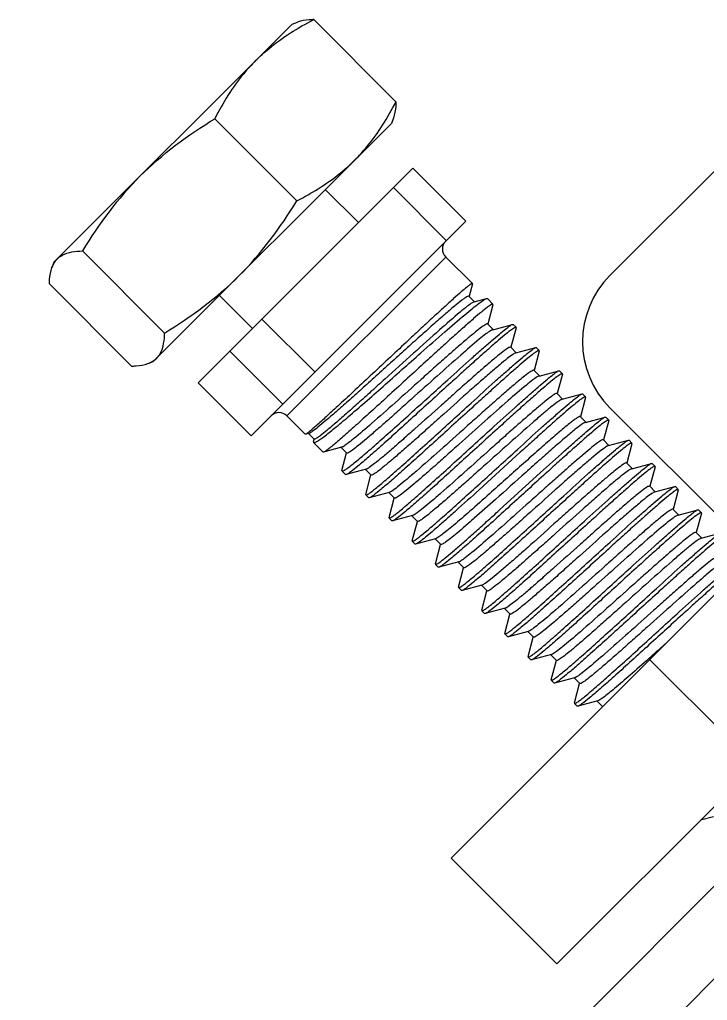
# Model space of a CAD drawing. Extents: x 1031190 to 1725648, y 733081 to 1571294.
# Drawn here: x 1165574.1 to 1165874.5, y 1238538.9 to 1238967.3 of the extents above; entities that cross this region are included whole.
import ezdxf

# ---------------------------------------------------------------- set-up
doc = ezdxf.new("R2010")
doc.units = 0
doc.header["$LTSCALE"] = 1000
doc.header["$MEASUREMENT"] = 0

msp = doc.modelspace()

# ---------------------------------------------------------------- linework, layer by layer
for p, q in [((1165702.6, 1238967.3), (1165738.46, 1238931.44)), ((1165589.08, 1238861.28), (1165693.16, 1238965.36)), ((1165693.16, 1238965.36), (1165695.53, 1238966.22)), ((1166090.91, 1238929.43), (1165762.55, 1238601.07)), ((1165907.55, 1238931.11), (1165831.95, 1238855.51)), ((1165659.3, 1238923.99), (1165695.16, 1238888.13)), ((1165737.39, 1238924.36), (1165736.53, 1238921.99)), ((1165632.44, 1238817.91), (1165736.53, 1238921.99)), ((1165745.8, 1238902.36), (1165652.08, 1238808.63)), ((1165745.8, 1238902.36), (1165768.93, 1238879.23)), ((1165737.35, 1238893.91), (1165760.48, 1238870.78)), ((1165707.61, 1238893.08), (1165722.07, 1238878.62)), ((1165675.21, 1238785.5), (1165768.93, 1238879.23)), ((1165601.56, 1238866.26), (1165637.42, 1238830.4)), ((1165760.23, 1238863.59), (1165690.85, 1238794.2)), ((1165771.85, 1238851.98), (1165760.23, 1238863.59)), ((1165589.08, 1238861.28), (1165588.21, 1238858.91)), ((1165587.14, 1238851.83), (1165623, 1238815.97)), ((1165771.86, 1238851.83), (1165770.42, 1238846.49)), ((1165771.86, 1238851.83), (1165771.85, 1238851.98)), ((1165661.36, 1238846.82), (1165675.81, 1238832.36)), ((1165770.33, 1238846.51), (1165772.79, 1238844.05)), ((1165772.59, 1238844), (1165778.04, 1238845.45)), ((1165778.04, 1238845.45), (1165778.4, 1238845.42)), ((1165780.82, 1238843), (1165778.4, 1238845.42)), ((1165780.84, 1238842.76), (1165778.57, 1238834.34)), ((1165780.84, 1238842.76), (1165780.82, 1238843)), ((1165808.81, 1238554.81), (1166097.97, 1238843.97)), ((1165679.96, 1238836.51), (1165703.09, 1238813.38)), ((1165778.48, 1238834.36), (1165780.94, 1238831.91)), ((1165780.73, 1238831.85), (1165789.43, 1238834.17)), ((1165789.43, 1238834.17), (1165789.67, 1238834.15)), ((1165790.94, 1238832.89), (1165789.67, 1238834.15)), ((1165790.95, 1238832.64), (1165788.69, 1238824.21)), ((1165790.95, 1238832.64), (1165790.94, 1238832.89)), ((1165665.96, 1238822.51), (1165689.09, 1238799.38)), ((1165788.6, 1238824.24), (1165791.05, 1238821.78)), ((1165790.84, 1238821.73), (1165799.55, 1238824.05)), ((1165801.07, 1238822.52), (1165798.81, 1238814.09)), ((1165799.55, 1238824.05), (1165799.79, 1238824.03)), ((1165801.06, 1238822.77), (1165799.79, 1238824.03)), ((1165801.07, 1238822.52), (1165801.06, 1238822.77)), ((1165630.08, 1238817.05), (1165632.44, 1238817.91)), ((1165798.72, 1238814.12), (1165801.17, 1238811.66)), ((1165800.96, 1238811.61), (1165809.67, 1238813.93)), ((1165811.19, 1238812.41), (1165808.93, 1238803.97)), ((1165809.67, 1238813.93), (1165809.91, 1238813.91)), ((1165811.18, 1238812.65), (1165809.91, 1238813.91)), ((1165811.19, 1238812.41), (1165811.18, 1238812.65)), ((1165652.08, 1238808.63), (1165675.21, 1238785.5)), ((1165808.84, 1238804), (1165811.29, 1238801.55)), ((1165811.08, 1238801.49), (1165819.79, 1238803.81)), ((1165819.79, 1238803.81), (1165820.03, 1238803.79)), ((1165821.29, 1238802.53), (1165820.03, 1238803.79)), ((1165821.31, 1238802.29), (1165819.05, 1238793.86)), ((1165821.31, 1238802.29), (1165821.29, 1238802.53)), ((1165831.95, 1238797.69), (1165889.78, 1238739.86)), ((1165698.88, 1238786.17), (1165690.85, 1238794.2)), ((1165818.96, 1238793.88), (1165821.41, 1238791.43)), ((1165821.2, 1238791.37), (1165829.91, 1238793.69)), ((1165831.43, 1238792.17), (1165829.17, 1238783.74)), ((1165829.91, 1238793.69), (1165830.15, 1238793.67)), ((1165831.41, 1238792.41), (1165830.15, 1238793.67)), ((1165831.43, 1238792.17), (1165831.41, 1238792.41)), ((1165700.51, 1238786.57), (1165698.98, 1238786.16)), ((1165702.79, 1238784.06), (1165700.32, 1238786.52)), ((1165698.98, 1238786.16), (1165698.88, 1238786.17)), ((1165702.43, 1238783.04), (1165702.71, 1238784.08)), ((1165702.43, 1238783.04), (1165702.46, 1238782.58)), ((1165706.67, 1238778.37), (1165702.46, 1238782.58)), ((1165829.08, 1238783.76), (1165831.53, 1238781.31)), ((1165831.32, 1238781.25), (1165840.03, 1238783.57)), ((1165840.03, 1238783.57), (1165840.27, 1238783.55)), ((1165841.53, 1238782.29), (1165840.27, 1238783.55)), ((1165841.55, 1238782.05), (1165841.53, 1238782.29)), ((1165706.87, 1238778.36), (1165706.67, 1238778.37)), ((1165714.76, 1238780.48), (1165706.87, 1238778.36)), ((1165717, 1238777.97), (1165714.55, 1238780.43)), ((1165714.9, 1238770.42), (1165716.91, 1238778)), ((1165792.79, 1238778.3), (1165774.85, 1238761.97)), ((1165831.32, 1238781.25), (1165831.19, 1238781.21)), ((1165841.55, 1238782.05), (1165839.29, 1238773.62)), ((1165839.2, 1238773.64), (1165841.65, 1238771.19)), ((1165714.9, 1238770.42), (1165714.92, 1238770.12)), ((1165716.49, 1238768.56), (1165714.92, 1238770.12)), ((1165725.43, 1238770.87), (1165716.73, 1238768.54)), ((1165727.67, 1238768.36), (1165725.22, 1238770.82)), ((1165783.71, 1238753.12), (1165801.65, 1238769.44)), ((1165841.44, 1238771.13), (1165850.15, 1238773.45)), ((1165851.67, 1238771.93), (1165849.41, 1238763.5)), ((1165850.15, 1238773.45), (1165850.39, 1238773.43)), ((1165851.65, 1238772.17), (1165850.39, 1238773.43)), ((1165851.67, 1238771.93), (1165851.65, 1238772.17)), ((1165725.33, 1238759.94), (1165727.58, 1238768.39)), ((1165735.54, 1238760.75), (1165726.85, 1238758.42)), ((1165737.79, 1238758.25), (1165735.33, 1238760.7)), ((1165735.74, 1238760.82), (1165735.54, 1238760.75)), ((1165849.31, 1238763.52), (1165851.77, 1238761.07)), ((1165851.56, 1238761.01), (1165860.27, 1238763.33)), ((1165861.79, 1238761.81), (1165859.53, 1238753.38)), ((1165860.27, 1238763.33), (1165860.51, 1238763.31)), ((1165861.77, 1238762.05), (1165860.51, 1238763.31)), ((1165861.79, 1238761.81), (1165861.77, 1238762.05)), ((1165725.33, 1238759.94), (1165725.35, 1238759.7)), ((1165726.61, 1238758.44), (1165725.35, 1238759.7)), ((1165726.85, 1238758.42), (1165726.61, 1238758.44)), ((1165735.45, 1238749.82), (1165737.7, 1238758.27)), ((1165859.43, 1238753.4), (1165861.89, 1238750.95)), ((1165861.68, 1238750.89), (1165870.39, 1238753.21)), ((1165870.39, 1238753.21), (1165870.63, 1238753.19)), ((1165871.89, 1238751.93), (1165870.63, 1238753.19)), ((1165735.45, 1238749.82), (1165735.47, 1238749.58)), ((1165736.73, 1238748.32), (1165735.47, 1238749.58)), ((1165736.97, 1238748.3), (1165736.73, 1238748.32)), ((1165745.66, 1238750.64), (1165736.97, 1238748.3)), ((1165747.91, 1238748.13), (1165745.45, 1238750.58)), ((1165745.57, 1238739.7), (1165747.82, 1238748.15)), ((1165871.91, 1238751.69), (1165869.64, 1238743.26)), ((1165871.91, 1238751.69), (1165871.89, 1238751.93)), ((1163451.27, 1236162.58), (1166028.54, 1238739.85)), ((1165745.57, 1238739.7), (1165745.58, 1238739.46)), ((1165746.85, 1238738.2), (1165745.58, 1238739.46)), ((1165755.78, 1238740.52), (1165747.09, 1238738.18)), ((1165758.03, 1238738.01), (1165755.57, 1238740.46)), ((1165869.55, 1238743.28), (1165872.01, 1238740.83)), ((1165871.8, 1238740.77), (1165880.51, 1238743.09)), ((1165747.09, 1238738.18), (1165746.85, 1238738.2)), ((1165755.69, 1238729.58), (1165757.93, 1238738.03)), ((1165755.69, 1238729.58), (1165755.7, 1238729.34)), ((1165756.97, 1238728.08), (1165755.7, 1238729.34)), ((1165757.21, 1238728.06), (1165756.97, 1238728.08)), ((1165765.9, 1238730.4), (1165757.21, 1238728.06)), ((1165768.14, 1238727.89), (1165765.69, 1238730.34)), ((1165765.81, 1238719.46), (1165768.05, 1238727.91)), ((1163471.51, 1236142.34), (1166048.78, 1238719.61)), ((1165765.81, 1238719.46), (1165765.82, 1238719.22)), ((1165767.08, 1238717.96), (1165765.82, 1238719.22)), ((1165767.33, 1238717.94), (1165767.08, 1238717.96)), ((1165776.02, 1238720.28), (1165767.33, 1238717.94)), ((1165778.26, 1238717.77), (1165775.81, 1238720.22)), ((1165775.92, 1238709.34), (1165778.17, 1238717.79)), ((1165775.92, 1238709.34), (1165775.94, 1238709.1)), ((1165786.14, 1238710.16), (1165777.45, 1238707.83)), ((1165788.38, 1238707.65), (1165785.93, 1238710.1)), ((1165777.2, 1238707.84), (1165775.94, 1238709.1)), ((1165777.45, 1238707.83), (1165777.2, 1238707.84)), ((1165786.04, 1238699.23), (1165788.29, 1238707.67)), ((1165786.04, 1238699.23), (1165786.06, 1238698.99)), ((1165787.32, 1238697.72), (1165786.06, 1238698.98)), ((1165787.57, 1238697.71), (1165787.32, 1238697.72)), ((1165796.26, 1238700.04), (1165787.57, 1238697.71)), ((1165798.5, 1238697.53), (1165796.05, 1238699.98)), ((1165796.16, 1238689.11), (1165798.41, 1238697.55)), ((1165796.5, 1238700.13), (1165796.26, 1238700.04)), ((1165796.16, 1238689.11), (1165796.18, 1238688.87)), ((1165797.44, 1238687.6), (1165796.18, 1238688.87)), ((1165806.38, 1238689.92), (1165797.68, 1238687.59)), ((1165808.62, 1238687.41), (1165806.17, 1238689.86)), ((1165797.68, 1238687.59), (1165797.44, 1238687.6)), ((1165806.28, 1238678.99), (1165808.53, 1238687.44)), ((1165895.54, 1238641.55), (1165849.28, 1238687.8)), ((1165816.5, 1238679.8), (1165807.8, 1238677.47)), ((1165818.74, 1238677.29), (1165816.29, 1238679.74)), ((1165806.28, 1238678.99), (1165806.3, 1238678.75)), ((1165807.56, 1238677.48), (1165806.3, 1238678.75)), ((1165807.8, 1238677.47), (1165807.56, 1238677.48)), ((1165816.4, 1238668.87), (1165818.65, 1238677.32)), ((1165816.4, 1238668.87), (1165816.42, 1238668.63)), ((1165817.68, 1238667.37), (1165816.42, 1238668.63)), ((1165817.92, 1238667.35), (1165817.68, 1238667.37)), ((1165826.62, 1238669.68), (1165817.92, 1238667.35)), ((1165828.76, 1238667.28), (1165826.41, 1238669.63)), ((1165877.21, 1238619.09), (1165871.57, 1238617.57)), ((1165808.81, 1238554.81), (1165762.55, 1238601.07))]:
    msp.add_line(p, q)
for centre, radius, start, end in [((1165763.7, 1238867.06), 4.91, 135, 225), ((1165860.86, 1238826.6), 40.89, 135, 225), ((1165687.38, 1238790.73), 4.91, 45, 135), ((1162914.07, 1241979.9), 4410.06, 311.71931, 311.84456)]:
    msp.add_arc(centre, radius, start, end)
for points, knots in [([(1165677.2, 1238949.4), (1165679.02, 1238951.22), (1165686.71, 1238958.22), (1165695.65, 1238963.74), (1165702.6, 1238967.3)], [0, 0, 0, 0, 0.248254, 1, 1, 1, 1]), ([(1165702.6, 1238967.3), (1165701.95, 1238967.29), (1165699.54, 1238967.19), (1165697.12, 1238966.8), (1165695.46, 1238966.2)], [0, 0, 0, 0, 0.270862, 1, 1, 1, 1]), ([(1165677.2, 1238949.4), (1165675.37, 1238947.57), (1165668.37, 1238939.88), (1165662.85, 1238930.94), (1165659.3, 1238923.99)], [0, 0, 0, 0, 0.248254, 1, 1, 1, 1]), ([(1165720.56, 1238906.03), (1165722.39, 1238907.85), (1165729.39, 1238915.55), (1165734.91, 1238924.48), (1165738.46, 1238931.44)], [0, 0, 0, 0, 0.248254, 1, 1, 1, 1]), ([(1165738.46, 1238931.44), (1165738.45, 1238930.78), (1165738.36, 1238928.38), (1165737.97, 1238925.95), (1165737.37, 1238924.3)], [0, 0, 0, 0, 0.270862, 1, 1, 1, 1]), ([(1165695.16, 1238888.13), (1165697.49, 1238889.32), (1165706.61, 1238894.29), (1165715.08, 1238900.54), (1165720.56, 1238906.03)], [0, 0, 0, 0, 0.25305, 1, 1, 1, 1]), ([(1165590.6, 1238862.8), (1165591.21, 1238863.41), (1165594.39, 1238865.76), (1165598.53, 1238866.21), (1165601.56, 1238866.26)], [0, 0, 0, 0, 0.22235, 1, 1, 1, 1]), ([(1165588.24, 1238858.97), (1165588.37, 1238859.34), (1165588.94, 1238860.73), (1165589.81, 1238862.01), (1165590.6, 1238862.8)], [0, 0, 0, 0, 0.261173, 1, 1, 1, 1]), ([(1165587.14, 1238851.83), (1165587.15, 1238852.48), (1165587.25, 1238854.89), (1165587.64, 1238857.32), (1165588.24, 1238858.97)], [0, 0, 0, 0, 0.270862, 1, 1, 1, 1]), ([(1165771.85, 1238851.98), (1165771.79, 1238852.03), (1165771.49, 1238851.92), (1165771.09, 1238851.66), (1165770.37, 1238851.15), (1165768.99, 1238850.06), (1165766.71, 1238848.12), (1165763.39, 1238845.19), (1165759.32, 1238841.51), (1165754.61, 1238837.19), (1165749.39, 1238832.35), (1165745.76, 1238828.97), (1165743.88, 1238827.21)], [0, 0, 0, 0, 0.005961, 0.020019, 0.042763, 0.074169, 0.16218, 0.281779, 0.42973, 0.601989, 0.793845, 1, 1, 1, 1]), ([(1165770.33, 1238846.51), (1165770.26, 1238846.59), (1165769.85, 1238846.49), (1165769.3, 1238846.16), (1165768.35, 1238845.55), (1165766.56, 1238844.2), (1165763.64, 1238841.82), (1165759.45, 1238838.23), (1165754.41, 1238833.8), (1165748.71, 1238828.71), (1165742.56, 1238823.17), (1165736.16, 1238817.38), (1165729.76, 1238811.58), (1165723.56, 1238805.98), (1165717.78, 1238800.8), (1165712.61, 1238796.22), (1165708.22, 1238792.43), (1165704.76, 1238789.5), (1165702.31, 1238787.67), (1165701.02, 1238786.71), (1165700.51, 1238786.57)], [0, 0, 0, 0, 0.003403, 0.010859, 0.022763, 0.03908, 0.084361, 0.145013, 0.218706, 0.302631, 0.393625, 0.488307, 0.583205, 0.674888, 0.760095, 0.835845, 0.89954, 0.949057, 0.982826, 1, 1, 1, 1]), ([(1165771.78, 1238843.6), (1165771.04, 1238843.15), (1165769.26, 1238841.8), (1165764.48, 1238837.91), (1165756.66, 1238831.04), (1165745.75, 1238821.25), (1165735.79, 1238812.22), (1165727.7, 1238804.91), (1165722.01, 1238799.79), (1165716.83, 1238795.19), (1165712.32, 1238791.24), (1165708.62, 1238788.09), (1165706.06, 1238786.02), (1165704.5, 1238784.87), (1165703.68, 1238784.34), (1165703.2, 1238784.07), (1165702.85, 1238783.99), (1165702.79, 1238784.06)], [0, 0, 0, 0, 0.028596, 0.073027, 0.202674, 0.370878, 0.554611, 0.644603, 0.729354, 0.806116, 0.872445, 0.926278, 0.966, 0.980209, 0.990539, 0.997006, 1, 1, 1, 1]), ([(1165749.36, 1238821.74), (1165752.82, 1238824.8), (1165759.17, 1238830.4), (1165766.71, 1238836.91), (1165771.73, 1238841.05), (1165774.48, 1238843.22), (1165776.48, 1238844.63), (1165777.59, 1238845.33), (1165778.04, 1238845.45)], [0, 0, 0, 0, 0.372718, 0.681061, 0.801832, 0.896452, 0.962849, 1, 1, 1, 1]), ([(1165780.82, 1238843), (1165780.76, 1238843.06), (1165780.44, 1238843), (1165780, 1238842.75), (1165779.25, 1238842.28), (1165777.83, 1238841.22), (1165775.5, 1238839.34), (1165772.12, 1238836.46), (1165767.99, 1238832.83), (1165763.23, 1238828.57), (1165757.95, 1238823.79), (1165754.28, 1238820.45), (1165752.38, 1238818.71)], [0, 0, 0, 0, 0.00672, 0.021093, 0.043999, 0.075491, 0.163523, 0.283007, 0.430749, 0.60272, 0.794233, 1, 1, 1, 1]), ([(1165772.59, 1238844), (1165772.54, 1238843.99), (1165772.26, 1238843.88), (1165771.99, 1238843.73), (1165771.78, 1238843.6)], [0, 0, 0, 0, 0.181453, 1, 1, 1, 1]), ([(1165778.48, 1238834.36), (1165778.42, 1238834.43), (1165778.08, 1238834.38), (1165777.25, 1238833.93), (1165775.52, 1238832.73), (1165772.87, 1238830.62), (1165769.35, 1238827.67), (1165765.1, 1238824.01), (1165760.26, 1238819.75), (1165754.97, 1238815.05), (1165747.54, 1238808.4), (1165738.5, 1238800.28), (1165728.71, 1238791.6), (1165721.76, 1238785.58), (1165717.56, 1238782.25), (1165716.01, 1238781.12), (1165715.37, 1238780.76)], [0, 0, 0, 0, 0.003326, 0.010207, 0.036006, 0.077506, 0.133409, 0.201849, 0.280515, 0.366741, 0.457609, 0.640942, 0.80605, 0.931108, 0.973278, 1, 1, 1, 1]), ([(1165761.1, 1238809.99), (1165764.58, 1238813.13), (1165769.59, 1238817.65), (1165775.98, 1238823.33), (1165780.02, 1238826.86), (1165783.41, 1238829.74), (1165786.09, 1238831.95), (1165787.99, 1238833.35), (1165789.02, 1238834.06), (1165789.43, 1238834.17)], [0, 0, 0, 0, 0.377224, 0.54287, 0.687753, 0.808376, 0.901881, 0.966123, 1, 1, 1, 1]), ([(1165633.97, 1238819.43), (1165634.58, 1238820.04), (1165636.93, 1238823.23), (1165637.38, 1238827.37), (1165637.42, 1238830.4)], [0, 0, 0, 0, 0.22235, 1, 1, 1, 1]), ([(1165779.82, 1238831.4), (1165779.12, 1238830.97), (1165777.46, 1238829.74), (1165773.08, 1238826.22), (1165765.99, 1238820.06), (1165756.14, 1238811.32), (1165747.15, 1238803.25), (1165739.83, 1238796.7), (1165734.67, 1238792.11), (1165729.95, 1238787.96), (1165725.83, 1238784.41), (1165722.41, 1238781.56), (1165719.86, 1238779.53), (1165718.2, 1238778.38), (1165717.39, 1238777.96), (1165717.07, 1238777.91), (1165717, 1238777.97)], [0, 0, 0, 0, 0.02987, 0.074864, 0.204049, 0.370755, 0.553129, 0.642736, 0.727349, 0.804209, 0.870824, 0.925059, 0.965214, 0.990129, 0.996773, 1, 1, 1, 1]), ([(1165790.94, 1238832.89), (1165790.88, 1238832.95), (1165790.56, 1238832.88), (1165789.78, 1238832.45), (1165788.13, 1238831.28), (1165785.61, 1238829.24), (1165782.21, 1238826.36), (1165778.08, 1238822.74), (1165773.3, 1238818.49), (1165768.02, 1238813.73), (1165764.34, 1238810.39), (1165762.43, 1238808.66)], [0, 0, 0, 0, 0.006764, 0.021168, 0.075586, 0.163643, 0.283139, 0.43087, 0.602811, 0.794278, 1, 1, 1, 1]), ([(1165780.73, 1238831.85), (1165780.67, 1238831.84), (1165780.35, 1238831.72), (1165780.06, 1238831.55), (1165779.82, 1238831.4)], [0, 0, 0, 0, 0.180154, 1, 1, 1, 1]), ([(1165743.88, 1238827.21), (1165738.65, 1238822.33), (1165730.94, 1238815.1), (1165720.94, 1238805.75), (1165714.23, 1238799.51), (1165708.5, 1238794.24), (1165704.46, 1238790.6), (1165701.91, 1238788.38), (1165700.58, 1238787.26), (1165699.66, 1238786.57), (1165699.17, 1238786.21), (1165698.98, 1238786.16)], [0, 0, 0, 0, 0.352343, 0.521286, 0.674411, 0.804337, 0.904804, 0.942423, 0.971006, 0.990237, 1, 1, 1, 1]), ([(1165702.46, 1238782.58), (1165702.58, 1238782.47), (1165703.17, 1238782.58), (1165704, 1238783.05), (1165705.38, 1238783.92), (1165707.98, 1238785.84), (1165712.18, 1238789.21), (1165718.14, 1238794.24), (1165725.18, 1238800.35), (1165732.96, 1238807.2), (1165741.09, 1238814.41), (1165746.6, 1238819.3), (1165749.36, 1238821.74)], [0, 0, 0, 0, 0.007718, 0.024092, 0.050069, 0.085552, 0.183385, 0.312896, 0.467567, 0.639554, 0.820094, 1, 1, 1, 1]), ([(1165788.6, 1238824.24), (1165788.53, 1238824.3), (1165788.18, 1238824.24), (1165787.31, 1238823.77), (1165785.49, 1238822.5), (1165782.72, 1238820.28), (1165779.02, 1238817.17), (1165774.59, 1238813.33), (1165769.54, 1238808.88), (1165764.05, 1238804), (1165756.43, 1238797.17), (1165748.87, 1238790.4), (1165741.63, 1238783.98), (1165736.86, 1238779.8), (1165732.77, 1238776.32), (1165729.52, 1238773.61), (1165727.18, 1238771.9), (1165725.93, 1238771.01), (1165725.43, 1238770.87)], [0, 0, 0, 0, 0.003454, 0.01069, 0.03788, 0.081592, 0.14037, 0.212137, 0.294327, 0.383985, 0.477885, 0.664852, 0.751185, 0.82854, 0.894141, 0.945652, 0.981282, 1, 1, 1, 1]), ([(1165790.84, 1238821.73), (1165790.35, 1238821.6), (1165789.09, 1238820.71), (1165786.76, 1238818.99), (1165783.5, 1238816.29), (1165779.42, 1238812.81), (1165774.65, 1238808.63), (1165767.4, 1238802.21), (1165759.85, 1238795.44), (1165752.22, 1238788.61), (1165746.74, 1238783.73), (1165741.69, 1238779.28), (1165737.25, 1238775.43), (1165733.55, 1238772.33), (1165730.78, 1238770.11), (1165728.96, 1238768.83), (1165728.09, 1238768.36), (1165727.74, 1238768.3), (1165727.67, 1238768.36)], [0, 0, 0, 0, 0.01868, 0.054279, 0.105765, 0.171349, 0.248696, 0.335028, 0.522011, 0.615926, 0.705601, 0.787808, 0.859593, 0.918386, 0.962109, 0.989307, 0.996546, 1, 1, 1, 1]), ([(1165771.29, 1238799.8), (1165774.76, 1238802.96), (1165779.76, 1238807.49), (1165786.14, 1238813.18), (1165790.17, 1238816.72), (1165793.56, 1238819.61), (1165796.23, 1238821.83), (1165798.13, 1238823.22), (1165799.15, 1238823.94), (1165799.55, 1238824.05)], [0, 0, 0, 0, 0.377469, 0.543191, 0.688109, 0.808726, 0.902172, 0.966298, 1, 1, 1, 1]), ([(1165801.06, 1238822.77), (1165801, 1238822.83), (1165800.68, 1238822.76), (1165800.23, 1238822.52), (1165799.48, 1238822.04), (1165798.06, 1238820.99), (1165795.72, 1238819.11), (1165792.33, 1238816.24), (1165788.2, 1238812.62), (1165783.42, 1238808.37), (1165778.13, 1238803.61), (1165774.45, 1238800.27), (1165772.55, 1238798.54)], [0, 0, 0, 0, 0.006769, 0.021177, 0.044114, 0.075625, 0.163681, 0.283172, 0.430898, 0.602836, 0.794292, 1, 1, 1, 1]), ([(1165623, 1238815.97), (1165623.65, 1238815.98), (1165626.06, 1238816.08), (1165628.48, 1238816.47), (1165630.14, 1238817.07)], [0, 0, 0, 0, 0.270862, 1, 1, 1, 1]), ([(1165630.14, 1238817.07), (1165630.51, 1238817.2), (1165631.9, 1238817.78), (1165633.18, 1238818.64), (1165633.97, 1238819.43)], [0, 0, 0, 0, 0.261173, 1, 1, 1, 1]), ([(1165752.38, 1238818.71), (1165747.16, 1238813.95), (1165739.45, 1238806.87), (1165729.45, 1238797.73), (1165722.69, 1238791.6), (1165716.89, 1238786.42), (1165712.76, 1238782.82), (1165710.11, 1238780.62), (1165708.69, 1238779.5), (1165707.66, 1238778.78), (1165707.09, 1238778.42), (1165706.87, 1238778.36)], [0, 0, 0, 0, 0.348378, 0.515751, 0.667951, 0.797828, 0.899283, 0.937823, 0.967619, 0.988371, 1, 1, 1, 1]), ([(1165798.72, 1238814.12), (1165798.65, 1238814.18), (1165798.31, 1238814.13), (1165797.45, 1238813.67), (1165795.68, 1238812.43), (1165792.97, 1238810.27), (1165789.36, 1238807.24), (1165785.02, 1238803.48), (1165780.07, 1238799.12), (1165774.68, 1238794.33), (1165767.16, 1238787.6), (1165758.07, 1238779.46), (1165749.47, 1238771.83), (1165743.51, 1238766.72), (1165740.15, 1238763.92), (1165737.67, 1238762.02), (1165736.3, 1238761.06), (1165735.74, 1238760.82)], [0, 0, 0, 0, 0.0034, 0.010481, 0.037064, 0.079814, 0.137351, 0.207694, 0.288393, 0.376621, 0.469285, 0.654869, 0.819322, 0.88628, 0.93982, 0.978116, 1, 1, 1, 1]), ([(1165781.41, 1238789.68), (1165784.88, 1238792.84), (1165789.88, 1238797.37), (1165796.26, 1238803.06), (1165800.29, 1238806.6), (1165803.68, 1238809.49), (1165806.35, 1238811.71), (1165808.24, 1238813.1), (1165809.27, 1238813.82), (1165809.67, 1238813.93)], [0, 0, 0, 0, 0.377471, 0.543199, 0.68812, 0.808735, 0.902176, 0.966298, 1, 1, 1, 1]), ([(1165811.18, 1238812.65), (1165811.12, 1238812.71), (1165810.8, 1238812.65), (1165810.02, 1238812.22), (1165808.37, 1238811.04), (1165805.85, 1238809), (1165802.45, 1238806.12), (1165798.32, 1238802.51), (1165793.54, 1238798.25), (1165788.25, 1238793.49), (1165784.57, 1238790.15), (1165782.67, 1238788.42)], [0, 0, 0, 0, 0.006751, 0.021138, 0.075529, 0.163569, 0.283057, 0.430793, 0.602755, 0.79425, 1, 1, 1, 1]), ([(1165714.92, 1238770.12), (1165715.02, 1238770.02), (1165715.59, 1238770.22), (1165716.36, 1238770.68), (1165717.7, 1238771.62), (1165719.38, 1238772.93), (1165721.49, 1238774.65), (1165725.04, 1238777.63), (1165730.23, 1238782.16), (1165737.18, 1238788.35), (1165744.87, 1238795.28), (1165752.93, 1238802.58), (1165758.38, 1238807.52), (1165761.1, 1238809.99)], [0, 0, 0, 0, 0.006963, 0.023033, 0.048864, 0.084278, 0.128882, 0.182131, 0.311785, 0.466682, 0.638948, 0.819791, 1, 1, 1, 1]), ([(1165762.43, 1238808.66), (1165757.23, 1238803.93), (1165749.53, 1238796.9), (1165739.54, 1238787.83), (1165732.78, 1238781.75), (1165726.95, 1238776.59), (1165722.32, 1238772.62), (1165719.29, 1238770.14), (1165717.58, 1238768.96), (1165716.97, 1238768.61), (1165716.73, 1238768.54)], [0, 0, 0, 0, 0.34673, 0.51345, 0.665272, 0.795129, 0.896992, 0.966206, 0.987594, 1, 1, 1, 1]), ([(1165800.19, 1238811.24), (1165799.52, 1238810.84), (1165797.92, 1238809.66), (1165793.65, 1238806.25), (1165786.68, 1238800.21), (1165776.94, 1238791.58), (1165768.02, 1238783.57), (1165760.72, 1238777.05), (1165755.55, 1238772.45), (1165750.82, 1238768.3), (1165746.68, 1238764.73), (1165743.25, 1238761.86), (1165740.67, 1238759.82), (1165738.99, 1238758.66), (1165738.18, 1238758.23), (1165737.85, 1238758.18), (1165737.79, 1238758.25)], [0, 0, 0, 0, 0.028607, 0.072452, 0.199893, 0.36582, 0.548462, 0.638549, 0.723814, 0.801433, 0.868843, 0.923828, 0.964605, 0.989945, 0.99671, 1, 1, 1, 1]), ([(1165800.96, 1238811.61), (1165800.91, 1238811.6), (1165800.64, 1238811.5), (1165800.39, 1238811.36), (1165800.19, 1238811.24)], [0, 0, 0, 0, 0.185393, 1, 1, 1, 1]), ([(1165808.84, 1238804), (1165808.77, 1238804.06), (1165808.43, 1238804.01), (1165807.6, 1238803.57), (1165805.86, 1238802.35), (1165803.2, 1238800.24), (1165799.66, 1238797.27), (1165795.39, 1238793.59), (1165790.52, 1238789.3), (1165785.22, 1238784.59), (1165777.78, 1238777.93), (1165768.75, 1238769.84), (1165760.17, 1238762.22), (1165754.17, 1238757.05), (1165750.71, 1238754.16), (1165748.12, 1238752.14), (1165746.65, 1238751.1), (1165746.05, 1238750.79)], [0, 0, 0, 0, 0.003357, 0.010314, 0.036413, 0.078396, 0.134939, 0.204143, 0.283646, 0.370725, 0.462392, 0.646848, 0.81189, 0.879926, 0.93509, 0.975533, 1, 1, 1, 1]), ([(1165791.53, 1238779.56), (1165795, 1238782.72), (1165800, 1238787.25), (1165806.38, 1238792.94), (1165810.41, 1238796.48), (1165813.8, 1238799.38), (1165816.47, 1238801.59), (1165818.36, 1238802.98), (1165819.39, 1238803.7), (1165819.79, 1238803.81)], [0, 0, 0, 0, 0.377474, 0.5432, 0.688119, 0.808732, 0.902174, 0.966298, 1, 1, 1, 1]), ([(1165725.35, 1238759.7), (1165725.44, 1238759.6), (1165726, 1238759.84), (1165726.74, 1238760.3), (1165728.06, 1238761.26), (1165729.72, 1238762.58), (1165731.82, 1238764.32), (1165735.34, 1238767.33), (1165740.51, 1238771.88), (1165747.43, 1238778.1), (1165755.1, 1238785.06), (1165763.13, 1238792.38), (1165768.57, 1238797.33), (1165771.29, 1238799.8)], [0, 0, 0, 0, 0.006649, 0.022591, 0.048358, 0.08374, 0.128335, 0.181594, 0.311309, 0.466309, 0.638694, 0.819661, 1, 1, 1, 1]), ([(1165810.55, 1238801.26), (1165809.92, 1238800.92), (1165808.41, 1238799.82), (1165805.73, 1238797.72), (1165802.23, 1238794.78), (1165796.2, 1238789.57), (1165787.63, 1238781.96), (1165778.64, 1238773.9), (1165771.26, 1238767.3), (1165766, 1238762.63), (1165761.19, 1238758.4), (1165756.98, 1238754.76), (1165753.47, 1238751.83), (1165750.85, 1238749.74), (1165749.13, 1238748.55), (1165748.31, 1238748.11), (1165747.97, 1238748.06), (1165747.91, 1238748.13)], [0, 0, 0, 0, 0.026094, 0.067879, 0.124054, 0.192759, 0.358157, 0.5419, 0.632944, 0.719307, 0.798065, 0.866559, 0.922485, 0.963991, 0.989789, 0.996669, 1, 1, 1, 1]), ([(1165821.29, 1238802.53), (1165821.23, 1238802.59), (1165820.91, 1238802.53), (1165820.47, 1238802.28), (1165819.72, 1238801.8), (1165818.29, 1238800.75), (1165815.96, 1238798.87), (1165812.57, 1238796), (1165808.44, 1238792.38), (1165803.66, 1238788.13), (1165798.37, 1238783.37), (1165794.69, 1238780.03), (1165792.79, 1238778.3)], [0, 0, 0, 0, 0.00677, 0.021179, 0.044118, 0.075631, 0.163692, 0.283187, 0.430912, 0.602844, 0.794295, 1, 1, 1, 1]), ([(1165811.08, 1238801.49), (1165811.05, 1238801.48), (1165810.86, 1238801.42), (1165810.69, 1238801.33), (1165810.55, 1238801.26)], [0, 0, 0, 0, 0.197861, 1, 1, 1, 1]), ([(1165772.55, 1238798.54), (1165767.34, 1238793.81), (1165759.65, 1238786.79), (1165749.66, 1238777.71), (1165742.9, 1238771.63), (1165737.07, 1238766.47), (1165732.44, 1238762.5), (1165729.41, 1238760.02), (1165727.69, 1238758.84), (1165727.09, 1238758.49), (1165726.85, 1238758.42)], [0, 0, 0, 0, 0.346741, 0.513465, 0.665282, 0.795135, 0.896996, 0.966208, 0.987595, 1, 1, 1, 1]), ([(1165818.96, 1238793.88), (1165818.87, 1238793.97), (1165818.38, 1238793.82), (1165817.71, 1238793.42), (1165816.55, 1238792.64), (1165814.37, 1238790.97), (1165810.82, 1238788.05), (1165805.79, 1238783.71), (1165799.83, 1238778.47), (1165793.25, 1238772.6), (1165786.38, 1238766.45), (1165781.72, 1238762.28), (1165779.4, 1238760.21)], [0, 0, 0, 0, 0.007187, 0.023409, 0.049389, 0.084973, 0.183182, 0.313164, 0.468251, 0.640433, 0.820786, 1, 1, 1, 1]), ([(1165821.2, 1238791.37), (1165820.6, 1238791.21), (1165819.07, 1238790.07), (1165816.21, 1238787.92), (1165812.19, 1238784.51), (1165807.17, 1238780.18), (1165801.38, 1238775.07), (1165792.88, 1238767.49), (1165786.35, 1238761.62), (1165781.93, 1238757.68)], [0, 0, 0, 0, 0.036102, 0.107011, 0.209882, 0.340038, 0.491461, 0.657121, 1, 1, 1, 1]), ([(1165801.65, 1238769.44), (1165805.12, 1238772.6), (1165810.12, 1238777.13), (1165816.5, 1238782.82), (1165820.53, 1238786.36), (1165823.92, 1238789.26), (1165826.59, 1238791.47), (1165828.48, 1238792.87), (1165829.51, 1238793.58), (1165829.91, 1238793.69)], [0, 0, 0, 0, 0.377469, 0.543192, 0.688111, 0.808729, 0.902174, 0.966298, 1, 1, 1, 1]), ([(1165831.41, 1238792.41), (1165831.35, 1238792.47), (1165831.03, 1238792.41), (1165830.26, 1238791.98), (1165828.61, 1238790.8), (1165826.09, 1238788.76), (1165822.69, 1238785.88), (1165818.56, 1238782.27), (1165813.78, 1238778.01), (1165808.49, 1238773.25), (1165804.81, 1238769.91), (1165802.91, 1238768.18)], [0, 0, 0, 0, 0.006764, 0.021166, 0.075581, 0.163632, 0.283123, 0.430854, 0.602802, 0.794275, 1, 1, 1, 1]), ([(1165735.47, 1238749.58), (1165735.56, 1238749.48), (1165736.12, 1238749.72), (1165736.86, 1238750.18), (1165738.18, 1238751.14), (1165739.85, 1238752.46), (1165741.94, 1238754.2), (1165745.46, 1238757.21), (1165750.63, 1238761.76), (1165757.55, 1238767.98), (1165765.22, 1238774.94), (1165773.25, 1238782.26), (1165778.69, 1238787.21), (1165781.41, 1238789.68)], [0, 0, 0, 0, 0.006666, 0.022627, 0.048408, 0.083802, 0.128405, 0.181668, 0.311381, 0.466366, 0.638733, 0.819684, 1, 1, 1, 1]), ([(1165782.67, 1238788.42), (1165777.46, 1238783.69), (1165769.77, 1238776.67), (1165759.78, 1238767.59), (1165753.02, 1238761.51), (1165747.19, 1238756.35), (1165742.56, 1238752.38), (1165739.53, 1238749.9), (1165737.81, 1238748.72), (1165737.21, 1238748.37), (1165736.97, 1238748.3)], [0, 0, 0, 0, 0.346731, 0.513454, 0.665274, 0.795126, 0.896989, 0.966206, 0.987594, 1, 1, 1, 1]), ([(1165829.08, 1238783.76), (1165829.01, 1238783.82), (1165828.69, 1238783.78), (1165827.88, 1238783.35), (1165826.21, 1238782.2), (1165823.66, 1238780.17), (1165820.25, 1238777.33), (1165816.14, 1238773.79), (1165811.44, 1238769.66), (1165806.3, 1238765.1), (1165799.03, 1238758.6), (1165790.13, 1238750.61), (1165780.39, 1238741.98), (1165773.4, 1238735.91), (1165769.09, 1238732.45), (1165767.46, 1238731.25), (1165766.77, 1238730.83)], [0, 0, 0, 0, 0.003275, 0.01, 0.035178, 0.075698, 0.130349, 0.197374, 0.27459, 0.359464, 0.449211, 0.631458, 0.797569, 0.925917, 0.970495, 1, 1, 1, 1]), ([(1165811.77, 1238759.33), (1165815.24, 1238762.48), (1165820.24, 1238767.01), (1165826.62, 1238772.7), (1165830.65, 1238776.24), (1165834.04, 1238779.14), (1165836.7, 1238781.35), (1165838.6, 1238782.75), (1165839.63, 1238783.46), (1165840.03, 1238783.57)], [0, 0, 0, 0, 0.377475, 0.543203, 0.688123, 0.808736, 0.902176, 0.966298, 1, 1, 1, 1]), ([(1165841.53, 1238782.29), (1165841.47, 1238782.35), (1165841.15, 1238782.29), (1165840.38, 1238781.86), (1165838.73, 1238780.68), (1165836.21, 1238778.64), (1165832.81, 1238775.76), (1165828.68, 1238772.15), (1165823.9, 1238767.9), (1165818.61, 1238763.13), (1165814.93, 1238759.79), (1165813.03, 1238758.06)], [0, 0, 0, 0, 0.006753, 0.021141, 0.075535, 0.163578, 0.283068, 0.430803, 0.602762, 0.794253, 1, 1, 1, 1]), ([(1165715.37, 1238780.76), (1165715.31, 1238780.73), (1165715.11, 1238780.62), (1165714.91, 1238780.52), (1165714.76, 1238780.48)], [0, 0, 0, 0, 0.308118, 1, 1, 1, 1]), ([(1165745.58, 1238739.46), (1165745.68, 1238739.37), (1165746.24, 1238739.6), (1165746.97, 1238740.06), (1165748.3, 1238741.02), (1165749.96, 1238742.34), (1165752.06, 1238744.08), (1165755.58, 1238747.09), (1165760.75, 1238751.64), (1165767.67, 1238757.86), (1165775.34, 1238764.82), (1165783.37, 1238772.14), (1165788.81, 1238777.09), (1165791.53, 1238779.56)], [0, 0, 0, 0, 0.006653, 0.022601, 0.048372, 0.083758, 0.128357, 0.181617, 0.311328, 0.466323, 0.638705, 0.819669, 1, 1, 1, 1]), ([(1165831.19, 1238781.21), (1165830.65, 1238781), (1165829.31, 1238780.06), (1165826.87, 1238778.22), (1165823.54, 1238775.44), (1165819.41, 1238771.9), (1165814.62, 1238767.71), (1165807.39, 1238761.3), (1165799.89, 1238754.57), (1165792.33, 1238747.81), (1165786.92, 1238742.99), (1165781.94, 1238738.61), (1165777.57, 1238734.82), (1165773.93, 1238731.77), (1165771.2, 1238729.59), (1165769.42, 1238728.34), (1165768.56, 1238727.88), (1165768.21, 1238727.82), (1165768.14, 1238727.89)], [0, 0, 0, 0, 0.02094, 0.058446, 0.111386, 0.177943, 0.255788, 0.342174, 0.52817, 0.621201, 0.709853, 0.790993, 0.861757, 0.919661, 0.962695, 0.989457, 0.996584, 1, 1, 1, 1]), ([(1165839.2, 1238773.64), (1165839.13, 1238773.71), (1165838.77, 1238773.65), (1165837.9, 1238773.18), (1165836.09, 1238771.9), (1165833.32, 1238769.68), (1165829.62, 1238766.58), (1165825.18, 1238762.73), (1165820.13, 1238758.28), (1165814.65, 1238753.4), (1165807.02, 1238746.58), (1165799.47, 1238739.8), (1165792.22, 1238733.38), (1165787.45, 1238729.21), (1165783.37, 1238725.73), (1165780.11, 1238723.02), (1165777.78, 1238721.3), (1165776.52, 1238720.41), (1165776.02, 1238720.28)], [0, 0, 0, 0, 0.003453, 0.010691, 0.037881, 0.081592, 0.14037, 0.212138, 0.294327, 0.383985, 0.477885, 0.664851, 0.751185, 0.82854, 0.894141, 0.945651, 0.981282, 1, 1, 1, 1]), ([(1165841.44, 1238771.13), (1165840.94, 1238771), (1165839.68, 1238770.11), (1165837.35, 1238768.4), (1165834.1, 1238765.69), (1165830.01, 1238762.21), (1165825.25, 1238758.04), (1165818, 1238751.61), (1165810.44, 1238744.84), (1165802.82, 1238738.01), (1165797.33, 1238733.13), (1165792.28, 1238728.68), (1165787.84, 1238724.83), (1165784.14, 1238721.73), (1165781.37, 1238719.51), (1165779.56, 1238718.23), (1165778.69, 1238717.76), (1165778.33, 1238717.7), (1165778.26, 1238717.77)], [0, 0, 0, 0, 0.01868, 0.054278, 0.105765, 0.171349, 0.248696, 0.335028, 0.522011, 0.615926, 0.705601, 0.787809, 0.859594, 0.918387, 0.96211, 0.989307, 0.996546, 1, 1, 1, 1]), ([(1165821.88, 1238749.21), (1165825.36, 1238752.36), (1165830.36, 1238756.89), (1165836.74, 1238762.59), (1165840.77, 1238766.12), (1165844.15, 1238769.02), (1165846.82, 1238771.23), (1165848.72, 1238772.63), (1165849.74, 1238773.34), (1165850.15, 1238773.45)], [0, 0, 0, 0, 0.377472, 0.543197, 0.688115, 0.808729, 0.902174, 0.966298, 1, 1, 1, 1]), ([(1165851.65, 1238772.17), (1165851.59, 1238772.23), (1165851.27, 1238772.17), (1165850.82, 1238771.92), (1165850.08, 1238771.45), (1165848.65, 1238770.4), (1165846.31, 1238768.52), (1165842.93, 1238765.64), (1165838.79, 1238762.03), (1165834.02, 1238757.78), (1165828.73, 1238753.01), (1165825.05, 1238749.67), (1165823.15, 1238747.94)], [0, 0, 0, 0, 0.006772, 0.021184, 0.044125, 0.07564, 0.163702, 0.283197, 0.430921, 0.602852, 0.794299, 1, 1, 1, 1]), ([(1165716.73, 1238768.54), (1165716.68, 1238768.53), (1165716.6, 1238768.51), (1165716.51, 1238768.53), (1165716.49, 1238768.56)], [0, 0, 0, 0, 0.601135, 1, 1, 1, 1]), ([(1165802.91, 1238768.18), (1165797.7, 1238763.45), (1165790.01, 1238756.43), (1165780.02, 1238747.35), (1165773.26, 1238741.27), (1165767.43, 1238736.11), (1165762.8, 1238732.15), (1165759.76, 1238729.66), (1165758.05, 1238728.48), (1165757.45, 1238728.13), (1165757.21, 1238728.06)], [0, 0, 0, 0, 0.346742, 0.513466, 0.665282, 0.795133, 0.896995, 0.966208, 0.987595, 1, 1, 1, 1]), ([(1165774.85, 1238761.97), (1165771.44, 1238758.87), (1165766.52, 1238754.42), (1165760.25, 1238748.83), (1165756.3, 1238745.36), (1165752.98, 1238742.53), (1165750.36, 1238740.36), (1165748.49, 1238738.99), (1165747.49, 1238738.29), (1165747.09, 1238738.18)], [0, 0, 0, 0, 0.37799, 0.543633, 0.688373, 0.808786, 0.902082, 0.966176, 1, 1, 1, 1]), ([(1165849.31, 1238763.52), (1165849.25, 1238763.59), (1165848.89, 1238763.53), (1165848.02, 1238763.06), (1165846.21, 1238761.78), (1165843.44, 1238759.56), (1165839.74, 1238756.46), (1165835.3, 1238752.61), (1165830.25, 1238748.16), (1165824.77, 1238743.28), (1165817.14, 1238736.46), (1165809.59, 1238729.69), (1165802.34, 1238723.26), (1165797.57, 1238719.09), (1165793.49, 1238715.61), (1165790.23, 1238712.9), (1165787.9, 1238711.18), (1165786.64, 1238710.29), (1165786.14, 1238710.16)], [0, 0, 0, 0, 0.003454, 0.01069, 0.03788, 0.081592, 0.14037, 0.212137, 0.294327, 0.383985, 0.477885, 0.664852, 0.751185, 0.82854, 0.894141, 0.945652, 0.981282, 1, 1, 1, 1]), ([(1165851.56, 1238761.01), (1165851.06, 1238760.88), (1165849.8, 1238759.99), (1165847.47, 1238758.28), (1165844.22, 1238755.57), (1165840.13, 1238752.09), (1165835.37, 1238747.92), (1165828.12, 1238741.49), (1165820.56, 1238734.72), (1165812.93, 1238727.9), (1165807.45, 1238723.01), (1165802.4, 1238718.56), (1165797.96, 1238714.71), (1165794.26, 1238711.61), (1165791.49, 1238709.39), (1165789.67, 1238708.11), (1165788.81, 1238707.64), (1165788.45, 1238707.58), (1165788.38, 1238707.65)], [0, 0, 0, 0, 0.01868, 0.054279, 0.105765, 0.171349, 0.248696, 0.335028, 0.522011, 0.615925, 0.705601, 0.787808, 0.859593, 0.918386, 0.962109, 0.989307, 0.996546, 1, 1, 1, 1]), ([(1165832, 1238739.09), (1165835.48, 1238742.24), (1165840.48, 1238746.77), (1165846.86, 1238752.47), (1165850.88, 1238756.01), (1165854.27, 1238758.9), (1165856.94, 1238761.11), (1165858.84, 1238762.51), (1165859.86, 1238763.22), (1165860.27, 1238763.33)], [0, 0, 0, 0, 0.377469, 0.543193, 0.688114, 0.808731, 0.902175, 0.966298, 1, 1, 1, 1]), ([(1165861.77, 1238762.05), (1165861.71, 1238762.11), (1165861.39, 1238762.05), (1165860.62, 1238761.62), (1165858.97, 1238760.45), (1165856.45, 1238758.4), (1165853.05, 1238755.52), (1165848.92, 1238751.91), (1165844.14, 1238747.66), (1165838.85, 1238742.89), (1165835.17, 1238739.56), (1165833.27, 1238737.83)], [0, 0, 0, 0, 0.006759, 0.021154, 0.075559, 0.163605, 0.283093, 0.430826, 0.60278, 0.794263, 1, 1, 1, 1]), ([(1165779.4, 1238760.21), (1165776.54, 1238757.66), (1165771.3, 1238753), (1165765.08, 1238747.59), (1165760.95, 1238744.16), (1165758.69, 1238742.35), (1165757.05, 1238741.19), (1165756.15, 1238740.61), (1165755.78, 1238740.52)], [0, 0, 0, 0, 0.374071, 0.682548, 0.803098, 0.897367, 0.963332, 1, 1, 1, 1]), ([(1165781.93, 1238757.68), (1165778.86, 1238754.94), (1165774.45, 1238751.02), (1165768.86, 1238746.15), (1165765.39, 1238743.2), (1165762.59, 1238740.91), (1165760.34, 1238739.16), (1165759.12, 1238738.38), (1165758.18, 1238737.85), (1165758.03, 1238738.01)], [0, 0, 0, 0, 0.397555, 0.569298, 0.716744, 0.835965, 0.923877, 0.978429, 1, 1, 1, 1]), ([(1165765.82, 1238719.22), (1165765.92, 1238719.13), (1165766.47, 1238719.36), (1165767.21, 1238719.82), (1165768.54, 1238720.78), (1165770.2, 1238722.11), (1165772.3, 1238723.84), (1165775.82, 1238726.85), (1165780.99, 1238731.4), (1165787.91, 1238737.62), (1165795.58, 1238744.58), (1165803.61, 1238751.9), (1165809.05, 1238756.86), (1165811.77, 1238759.33)], [0, 0, 0, 0, 0.006667, 0.022629, 0.048411, 0.083807, 0.128411, 0.181675, 0.311387, 0.466369, 0.638735, 0.819685, 1, 1, 1, 1]), ([(1165813.03, 1238758.06), (1165807.82, 1238753.33), (1165800.13, 1238746.31), (1165790.14, 1238737.24), (1165783.38, 1238731.15), (1165777.55, 1238725.99), (1165772.92, 1238722.03), (1165769.88, 1238719.54), (1165768.17, 1238718.36), (1165767.57, 1238718.01), (1165767.33, 1238717.94)], [0, 0, 0, 0, 0.346729, 0.513451, 0.665273, 0.795127, 0.896989, 0.966206, 0.987594, 1, 1, 1, 1]), ([(1165755.7, 1238729.34), (1165755.76, 1238729.28), (1165756.07, 1238729.34), (1165756.84, 1238729.76), (1165758.45, 1238730.91), (1165760.92, 1238732.9), (1165764.26, 1238735.73), (1165768.32, 1238739.27), (1165773.01, 1238743.44), (1165778.21, 1238748.13), (1165781.84, 1238751.41), (1165783.71, 1238753.12)], [0, 0, 0, 0, 0.006765, 0.021121, 0.075359, 0.163169, 0.282417, 0.429984, 0.601928, 0.793658, 1, 1, 1, 1]), ([(1165859.43, 1238753.4), (1165859.37, 1238753.47), (1165859.02, 1238753.41), (1165858.18, 1238752.96), (1165856.41, 1238751.73), (1165853.72, 1238749.58), (1165850.12, 1238746.57), (1165845.8, 1238742.83), (1165840.87, 1238738.49), (1165835.51, 1238733.72), (1165828.01, 1238727.01), (1165818.94, 1238718.88), (1165810.34, 1238711.26), (1165804.37, 1238706.13), (1165800.98, 1238703.3), (1165798.47, 1238701.37), (1165797.07, 1238700.38), (1165796.5, 1238700.13)], [0, 0, 0, 0, 0.003388, 0.010435, 0.036885, 0.079424, 0.136687, 0.206717, 0.287086, 0.374999, 0.46739, 0.652665, 0.817282, 0.884537, 0.938524, 0.977409, 1, 1, 1, 1]), ([(1165842.12, 1238728.97), (1165845.59, 1238732.12), (1165850.6, 1238736.66), (1165856.98, 1238742.35), (1165861, 1238745.89), (1165864.39, 1238748.78), (1165867.06, 1238751), (1165868.96, 1238752.39), (1165869.98, 1238753.1), (1165870.39, 1238753.21)], [0, 0, 0, 0, 0.377477, 0.543204, 0.688124, 0.808736, 0.902175, 0.966298, 1, 1, 1, 1]), ([(1165775.94, 1238709.1), (1165776.04, 1238709.01), (1165776.59, 1238709.24), (1165777.33, 1238709.7), (1165778.65, 1238710.66), (1165780.32, 1238711.98), (1165782.42, 1238713.72), (1165785.94, 1238716.73), (1165791.1, 1238721.28), (1165798.03, 1238727.5), (1165805.69, 1238734.46), (1165813.73, 1238741.78), (1165819.17, 1238746.74), (1165821.88, 1238749.21)], [0, 0, 0, 0, 0.006648, 0.02259, 0.048356, 0.083739, 0.128335, 0.181593, 0.311305, 0.466305, 0.638692, 0.819661, 1, 1, 1, 1]), ([(1165823.15, 1238747.94), (1165817.94, 1238743.21), (1165810.25, 1238736.19), (1165800.26, 1238727.12), (1165793.5, 1238721.03), (1165787.67, 1238715.87), (1165783.03, 1238711.91), (1165780, 1238709.43), (1165778.29, 1238708.25), (1165777.69, 1238707.89), (1165777.45, 1238707.83)], [0, 0, 0, 0, 0.346737, 0.513459, 0.66528, 0.795135, 0.896996, 0.966208, 0.987595, 1, 1, 1, 1]), ([(1165860.97, 1238750.56), (1165860.31, 1238750.18), (1165858.73, 1238749.02), (1165854.5, 1238745.65), (1165847.55, 1238739.63), (1165837.81, 1238731), (1165828.87, 1238722.98), (1165821.55, 1238716.43), (1165816.36, 1238711.82), (1165811.6, 1238707.64), (1165807.44, 1238704.05), (1165803.99, 1238701.17), (1165801.4, 1238699.12), (1165799.71, 1238697.94), (1165798.9, 1238697.51), (1165798.57, 1238697.47), (1165798.5, 1238697.53)], [0, 0, 0, 0, 0.027928, 0.071217, 0.197969, 0.363756, 0.546696, 0.637041, 0.722601, 0.800527, 0.868229, 0.923467, 0.96444, 0.989903, 0.996699, 1, 1, 1, 1]), ([(1165871.89, 1238751.93), (1165871.83, 1238751.99), (1165871.51, 1238751.93), (1165870.74, 1238751.5), (1165869.09, 1238750.33), (1165866.57, 1238748.29), (1165863.17, 1238745.4), (1165859.03, 1238741.79), (1165854.26, 1238737.54), (1165848.97, 1238732.77), (1165845.29, 1238729.44), (1165843.38, 1238727.71)], [0, 0, 0, 0, 0.006759, 0.021156, 0.075564, 0.163616, 0.28311, 0.430842, 0.60279, 0.794267, 1, 1, 1, 1]), ([(1165861.68, 1238750.89), (1165861.63, 1238750.88), (1165861.38, 1238750.8), (1165861.15, 1238750.67), (1165860.97, 1238750.56)], [0, 0, 0, 0, 0.188568, 1, 1, 1, 1]), ([(1165869.55, 1238743.28), (1165869.49, 1238743.35), (1165869.15, 1238743.3), (1165868.32, 1238742.86), (1165866.59, 1238741.65), (1165863.95, 1238739.55), (1165860.42, 1238736.6), (1165856.18, 1238732.93), (1165851.33, 1238728.67), (1165846.05, 1238723.97), (1165838.63, 1238717.34), (1165829.62, 1238709.26), (1165821.04, 1238701.65), (1165815.03, 1238696.46), (1165811.55, 1238693.55), (1165808.92, 1238691.49), (1165807.44, 1238690.43), (1165806.83, 1238690.11)], [0, 0, 0, 0, 0.003346, 0.01027, 0.03624, 0.078018, 0.134297, 0.203196, 0.28238, 0.369152, 0.460552, 0.644703, 0.809899, 0.878222, 0.93382, 0.974837, 1, 1, 1, 1]), ([(1165871.33, 1238740.58), (1165870.71, 1238740.25), (1165869.22, 1238739.18), (1165866.58, 1238737.11), (1165863.09, 1238734.19), (1165857.08, 1238729), (1165848.5, 1238721.39), (1165839.49, 1238713.31), (1165832.09, 1238706.69), (1165826.81, 1238702), (1165821.97, 1238697.74), (1165817.74, 1238694.08), (1165814.22, 1238691.14), (1165811.58, 1238689.04), (1165809.86, 1238687.84), (1165809.02, 1238687.4), (1165808.69, 1238687.35), (1165808.62, 1238687.41)], [0, 0, 0, 0, 0.025403, 0.066618, 0.122365, 0.190786, 0.356034, 0.54008, 0.631389, 0.718055, 0.797129, 0.865924, 0.922112, 0.96382, 0.989746, 0.996658, 1, 1, 1, 1]), ([(1165852.24, 1238718.85), (1165855.71, 1238722), (1165860.72, 1238726.54), (1165867.1, 1238732.23), (1165871.12, 1238735.77), (1165874.51, 1238738.66), (1165877.18, 1238740.88), (1165879.08, 1238742.27), (1165880.1, 1238742.99), (1165880.51, 1238743.09)], [0, 0, 0, 0, 0.377471, 0.543193, 0.688111, 0.808727, 0.902173, 0.966298, 1, 1, 1, 1]), ([(1165882.01, 1238741.81), (1165881.95, 1238741.87), (1165881.63, 1238741.81), (1165881.18, 1238741.56), (1165880.44, 1238741.09), (1165879.01, 1238740.04), (1165876.67, 1238738.16), (1165873.29, 1238735.29), (1165869.15, 1238731.67), (1165864.38, 1238727.42), (1165859.09, 1238722.65), (1165855.41, 1238719.32), (1165853.5, 1238717.59)], [0, 0, 0, 0, 0.006773, 0.021185, 0.044126, 0.075641, 0.163702, 0.283196, 0.43092, 0.602853, 0.7943, 1, 1, 1, 1]), ([(1165786.06, 1238698.99), (1165786.16, 1238698.89), (1165786.71, 1238699.12), (1165787.45, 1238699.58), (1165788.77, 1238700.54), (1165790.44, 1238701.87), (1165792.54, 1238703.6), (1165796.06, 1238706.61), (1165801.22, 1238711.16), (1165808.15, 1238717.38), (1165815.81, 1238724.34), (1165823.85, 1238731.66), (1165829.29, 1238736.62), (1165832, 1238739.09)], [0, 0, 0, 0, 0.006657, 0.022608, 0.04838, 0.083767, 0.128365, 0.181625, 0.31134, 0.466334, 0.63871, 0.819671, 1, 1, 1, 1]), ([(1165833.27, 1238737.83), (1165828.06, 1238733.09), (1165820.37, 1238726.07), (1165810.38, 1238717), (1165803.61, 1238710.91), (1165797.79, 1238705.75), (1165793.15, 1238701.79), (1165790.12, 1238699.31), (1165788.41, 1238698.13), (1165787.81, 1238697.77), (1165787.57, 1238697.71)], [0, 0, 0, 0, 0.346738, 0.513461, 0.665279, 0.79513, 0.896992, 0.966208, 0.987594, 1, 1, 1, 1]), ([(1165766.77, 1238730.83), (1165766.68, 1238730.77), (1165766.41, 1238730.61), (1165766.12, 1238730.45), (1165765.9, 1238730.4)], [0, 0, 0, 0, 0.319721, 1, 1, 1, 1]), ([(1165879.67, 1238733.16), (1165879.61, 1238733.23), (1165879.28, 1238733.18), (1165878.46, 1238732.75), (1165876.76, 1238731.57), (1165874.17, 1238729.52), (1165870.71, 1238726.63), (1165866.55, 1238723.03), (1165861.79, 1238718.85), (1165856.59, 1238714.23), (1165849.26, 1238707.68), (1165840.31, 1238699.65), (1165830.57, 1238691.02), (1165823.63, 1238685.01), (1165819.41, 1238681.64), (1165817.84, 1238680.5), (1165817.18, 1238680.12)], [0, 0, 0, 0, 0.003304, 0.010111, 0.035617, 0.076659, 0.131985, 0.199788, 0.27782, 0.363483, 0.453918, 0.636961, 0.802699, 0.929211, 0.972307, 1, 1, 1, 1]), ([(1165862.36, 1238708.73), (1165865.83, 1238711.88), (1165870.83, 1238716.42), (1165877.22, 1238722.11), (1165881.24, 1238725.65), (1165884.63, 1238728.54), (1165887.3, 1238730.76), (1165889.2, 1238732.15), (1165890.22, 1238732.87), (1165890.63, 1238732.97)], [0, 0, 0, 0, 0.37747, 0.543196, 0.688117, 0.808733, 0.902176, 0.966298, 1, 1, 1, 1]), ([(1165892.13, 1238731.69), (1165892.07, 1238731.75), (1165891.75, 1238731.69), (1165890.97, 1238731.26), (1165889.33, 1238730.09), (1165886.81, 1238728.05), (1165883.4, 1238725.17), (1165879.27, 1238721.55), (1165874.5, 1238717.3), (1165869.21, 1238712.54), (1165865.53, 1238709.2), (1165863.62, 1238707.47)], [0, 0, 0, 0, 0.006754, 0.021145, 0.075539, 0.16358, 0.283067, 0.430802, 0.602761, 0.794254, 1, 1, 1, 1]), ([(1165796.18, 1238688.87), (1165796.28, 1238688.77), (1165796.83, 1238689), (1165797.57, 1238689.46), (1165798.89, 1238690.42), (1165800.56, 1238691.75), (1165802.66, 1238693.48), (1165806.18, 1238696.49), (1165811.34, 1238701.05), (1165818.27, 1238707.27), (1165825.93, 1238714.22), (1165833.97, 1238721.54), (1165839.41, 1238726.5), (1165842.12, 1238728.97)], [0, 0, 0, 0, 0.006662, 0.022621, 0.048399, 0.083791, 0.128394, 0.181657, 0.311368, 0.466355, 0.638726, 0.819681, 1, 1, 1, 1]), ([(1165843.38, 1238727.71), (1165838.18, 1238722.98), (1165830.49, 1238715.95), (1165820.5, 1238706.88), (1165813.73, 1238700.79), (1165807.91, 1238695.63), (1165803.27, 1238691.67), (1165800.24, 1238689.19), (1165798.53, 1238688.01), (1165797.93, 1238687.65), (1165797.68, 1238687.59)], [0, 0, 0, 0, 0.346729, 0.513449, 0.665271, 0.795127, 0.89699, 0.966206, 0.987594, 1, 1, 1, 1]), ([(1165881.65, 1238730.56), (1165881.08, 1238730.3), (1165879.68, 1238729.3), (1165877.15, 1238727.36), (1165873.75, 1238724.53), (1165867.78, 1238719.39), (1165859.18, 1238711.77), (1165850.12, 1238703.65), (1165842.62, 1238696.94), (1165837.27, 1238692.18), (1165832.35, 1238687.85), (1165828.04, 1238684.11), (1165824.45, 1238681.11), (1165821.76, 1238678.96), (1165820, 1238677.73), (1165819.15, 1238677.28), (1165818.81, 1238677.23), (1165818.74, 1238677.29)], [0, 0, 0, 0, 0.022835, 0.061922, 0.116063, 0.18342, 0.348093, 0.533262, 0.625558, 0.713362, 0.793619, 0.863541, 0.920711, 0.963177, 0.989581, 0.996616, 1, 1, 1, 1]), ([(1165806.3, 1238678.75), (1165806.39, 1238678.65), (1165806.95, 1238678.88), (1165807.69, 1238679.34), (1165809.01, 1238680.3), (1165810.68, 1238681.63), (1165812.77, 1238683.36), (1165816.29, 1238686.37), (1165821.46, 1238690.92), (1165828.38, 1238697.14), (1165836.05, 1238704.1), (1165844.08, 1238711.42), (1165849.52, 1238716.38), (1165852.24, 1238718.85)], [0, 0, 0, 0, 0.006647, 0.022587, 0.048351, 0.083733, 0.128327, 0.181585, 0.3113, 0.466301, 0.638689, 0.819659, 1, 1, 1, 1]), ([(1165853.5, 1238717.59), (1165848.3, 1238712.86), (1165840.61, 1238705.83), (1165830.61, 1238696.76), (1165823.85, 1238690.68), (1165818.03, 1238685.51), (1165813.39, 1238681.55), (1165810.36, 1238679.07), (1165808.65, 1238677.89), (1165808.05, 1238677.53), (1165807.8, 1238677.47)], [0, 0, 0, 0, 0.34674, 0.513463, 0.665282, 0.795136, 0.896997, 0.966208, 0.987595, 1, 1, 1, 1]), ([(1165816.42, 1238668.63), (1165816.51, 1238668.53), (1165817.07, 1238668.77), (1165817.81, 1238669.23), (1165819.13, 1238670.18), (1165820.8, 1238671.51), (1165822.9, 1238673.25), (1165826.41, 1238676.26), (1165831.58, 1238680.81), (1165838.51, 1238687.03), (1165846.17, 1238693.98), (1165854.2, 1238701.3), (1165859.64, 1238706.26), (1165862.36, 1238708.73)], [0, 0, 0, 0, 0.006662, 0.022618, 0.048395, 0.083785, 0.128385, 0.181648, 0.311361, 0.46635, 0.638722, 0.819678, 1, 1, 1, 1]), ([(1165863.62, 1238707.47), (1165858.42, 1238702.74), (1165850.73, 1238695.71), (1165840.73, 1238686.64), (1165833.97, 1238680.56), (1165828.15, 1238675.39), (1165823.51, 1238671.43), (1165820.48, 1238668.95), (1165818.77, 1238667.77), (1165818.17, 1238667.41), (1165817.92, 1238667.35)], [0, 0, 0, 0, 0.346734, 0.513458, 0.665277, 0.795128, 0.896991, 0.966206, 0.987594, 1, 1, 1, 1]), ([(1165848.89, 1238688.17), (1165846.17, 1238685.76), (1165841.23, 1238681.38), (1165835.37, 1238676.29), (1165831.49, 1238673.08), (1165829.36, 1238671.4), (1165827.82, 1238670.31), (1165826.96, 1238669.77), (1165826.62, 1238669.68)], [0, 0, 0, 0, 0.375796, 0.683527, 0.803453, 0.897245, 0.963052, 1, 1, 1, 1]), ([(1165817.18, 1238680.12), (1165817.11, 1238680.08), (1165816.89, 1238679.96), (1165816.67, 1238679.85), (1165816.5, 1238679.8)], [0, 0, 0, 0, 0.311285, 1, 1, 1, 1])]:
    msp.add_open_spline(points, degree=3, knots=knots)
for points in [[(1165626.68, 1238898.88), (1165636.38, 1238908.58), (1165647.58, 1238916.85), (1165659.3, 1238923.99)], [(1165626.68, 1238898.88), (1165616.97, 1238889.17), (1165608.7, 1238877.97), (1165601.56, 1238866.26)], [(1165670.04, 1238855.51), (1165679.75, 1238865.21), (1165688.01, 1238876.41), (1165695.16, 1238888.13)], [(1165637.42, 1238830.4), (1165649.14, 1238837.54), (1165660.34, 1238845.81), (1165670.04, 1238855.51)], [(1165746.05, 1238750.79), (1165745.93, 1238750.73), (1165745.8, 1238750.67), (1165745.66, 1238750.64)], [(1165871.8, 1238740.77), (1165871.63, 1238740.73), (1165871.48, 1238740.65), (1165871.33, 1238740.58)], [(1165806.83, 1238690.11), (1165806.68, 1238690.03), (1165806.54, 1238689.96), (1165806.38, 1238689.92)]]:
    msp.add_open_spline(points, degree=3)

doc.saveas('drawing.dxf')
